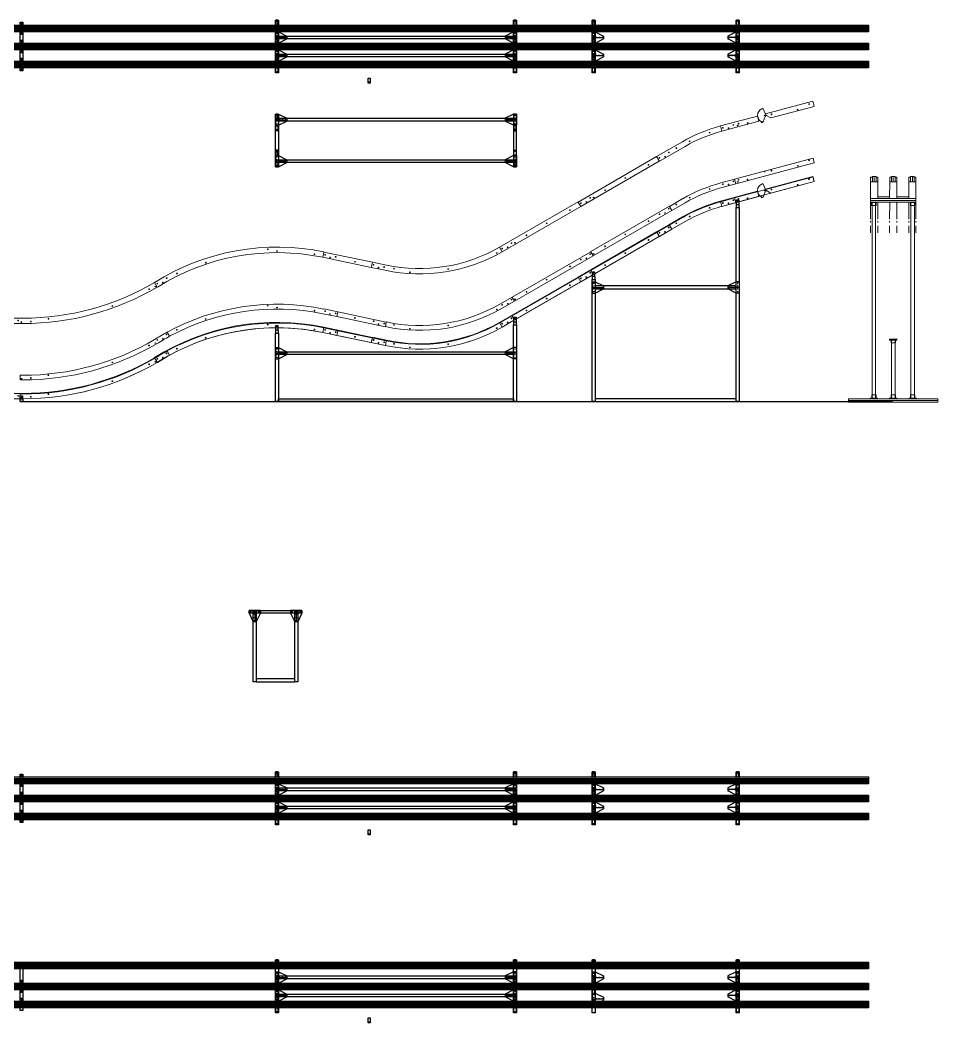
# Model space of a CAD drawing. Header units: millimetres. Extents: x -5533 to 28368, y -10878 to 14029.
# Drawn here: x 4978 to 14740, y 3359 to 14029 of the extents above; entities that cross this region are included whole.
import ezdxf

# ---------------------------------------------------------------- set-up
doc = ezdxf.new("R2010")
doc.units = ezdxf.units.MM
doc.layers.add('newTrack', color=7, linetype='Continuous', lineweight=20)
doc.layers.add('registration marking', color=7, linetype='Continuous', lineweight=20)

# ---------------------------------------------------------------- blocks, each defined once
blk = doc.blocks.new('3030直角L型直接')
blk.add_lwpolyline([(0, 30), (26, 30), (26, 0), (0, 0)], close=True)
blk.add_circle((13, 15), 3.15)
blk = doc.blocks.new('3030挤压直角件')
blk.add_lwpolyline([(0, 53), (22, 53), (22, 0), (0, 0)], close=True)
blk.add_circle((11, 42.5), 3.25)
blk = doc.blocks.new('3030固定板')
for p, q in [((-60, 30), (-15, 120)), ((-60, 30), (-15, 120)), ((-15, 120), (15, 120)), ((0, 0), (0, 120)), ((60, 30), (15, 120)), ((60, 30), (15, 120)), ((-60, 0), (-60, 30)), ((-60, 0), (-60, 30)), ((-60, 0), (60, 0)), ((60, 0), (60, 30)), ((60, 0), (60, 30))]:
    blk.add_line(p, q)
for centre in [(0, 105), (-45, 15), (-15, 15), (0, 75), (0, 45), (15, 15), (45, 15)]:
    blk.add_circle(centre, 3)
blk = doc.blocks.new('03B')
for centre in [(1591, 393), (167, 15)]:
    blk.add_circle(centre, 3)
at = {"layer": 'newTrack'}
for p, q in [((1612, 388), (1583, 437)), ((0, 57), (0, 0)), ((183, 57), (0, 57)), ((0, 0), (183, 0))]:
    blk.add_line(p, q, dxfattribs=at)
for centre in [(19, 32), (76, 13), (133, 32)]:
    blk.add_circle(centre, 4, dxfattribs=at)
for centre, radius, start, end in [((185, 2818), 2761, 269.974, 300.3636), ((2884, -1632), 2445, 122.1753, 122.2395), ((185, 2818), 2818, 269.974, 300.3828), ((2884, -1632), 2387, 122.2173, 122.2617)]:
    blk.add_arc(centre, radius, start, end, dxfattribs=at)
at = {"layer": 'registration marking', "color": 7, "transparency": 33554687}
for centre in [(1525, 366), (1134, 187), (268, 21), (454, 50)]:
    blk.add_circle(centre, 4, dxfattribs=at)
blk = doc.blocks.new('04B')
blk.add_circle((1273, 383), 3)
at = {"layer": 'newTrack'}
for p, q in [((1772, 373), (1760, 317)), ((0, 0), (-29, 49))]:
    blk.add_line(p, q, dxfattribs=at)
for centre in [(0, 37), (59, 49), (99, 95)]:
    blk.add_circle(centre, 4, dxfattribs=at)
for radius, end in [(2445, 122.1753), (2387, 122.2173)]:
    blk.add_arc((1273, -2020), radius, 78.22, end, dxfattribs=at)
at = {"layer": 'registration marking', "color": 7, "transparency": 33554687}
for centre in [(1175, 403), (1671, 349), (515, 260), (209, 145)]:
    blk.add_circle(centre, 4, dxfattribs=at)
blk = doc.blocks.new('05B')
at = {"layer": 'newTrack'}
for p, q in [((12, 56), (0, 0)), ((527, -52), (12, 56)), ((0, 0), (516, -108)), ((516, -108), (527, -52))]:
    blk.add_line(p, q, dxfattribs=at)
for centre in [(25, 27), (77, -3), (137, 4)]:
    blk.add_circle(centre, 4, dxfattribs=at)
at = {"layer": 'registration marking', "color": 7, "transparency": 33554687}
blk.add_circle((342, -47), 4, dxfattribs=at)
blk = doc.blocks.new('06B')
at = {"layer": 'newTrack'}
for p, q in [((1363, 213), (1391, 164)), ((0, 0), (12, 56)), ((149, -31), (0, 0)), ((12, 56), (161, 25))]:
    blk.add_line(p, q, dxfattribs=at)
for centre in [(25, 27), (77, -3), (137, 4)]:
    blk.add_circle(centre, 4, dxfattribs=at)
for radius, start in [(1691, 257.839), (1748, 257.8453)]:
    blk.add_arc((517, 1678), radius, start, 300, dxfattribs=at)
at = {"layer": 'registration marking', "color": 7, "transparency": 33554687}
for centre in [(1334, 152), (242, -14), (410, -53), (818, -18)]:
    blk.add_circle(centre, 4, dxfattribs=at)
blk = doc.blocks.new('02B')
blk.add_circle((1133, 415), 3)
at = {"layer": 'newTrack'}
for p, q in [((965, 457), (1930, 457)), ((965, 400), (965, 457)), ((1930, 457), (1930, 400)), ((1930, 400), (965, 400))]:
    blk.add_line(p, q, dxfattribs=at)
for centre in [(984, 432), (1099, 432), (1041, 413)]:
    blk.add_circle(centre, 4, dxfattribs=at)
at = {"layer": 'registration marking', "color": 7, "transparency": 33554687}
for centre in [(1278, 423), (1528, 427), (1812, 425)]:
    blk.add_circle(centre, 4, dxfattribs=at)
blk = doc.blocks.new('07B')
at = {"layer": 'newTrack'}
for p, q in [((651, 376), (666, 321)), ((-29, 49), (102, 125)), ((102, 125), (245, 208)), ((274, 158), (131, 76)), ((0, 0), (-29, 49)), ((131, 76), (0, 0))]:
    blk.add_line(p, q, dxfattribs=at)
for centre in [(1, 37), (60, 49), (100, 94)]:
    blk.add_circle(centre, 4, dxfattribs=at)
for radius in [1683, 1626]:
    blk.add_arc((1087, -1250), radius, 105, 120, dxfattribs=at)
at = {"layer": 'registration marking', "color": 7, "transparency": 33554687}
for centre in [(322, 212), (535, 304), (181, 140)]:
    blk.add_circle(centre, 4, dxfattribs=at)
blk = doc.blocks.new('09B')
at = {"layer": 'newTrack', "color": 7, "linetype": 'Continuous', "lineweight": 5, "transparency": 33554687}
for p, q in [((-517, -79), (-15, 55)), ((0, 0), (-460, -123)), ((-15, 55), (0, 0)), ((0, 0), (-15, 55)), ((-513, -92), (-517, -79)), ((-460, -123), (-513, -92))]:
    blk.add_line(p, q, dxfattribs=at)
at = {"layer": 'registration marking', "color": 7, "linetype": 'Continuous', "lineweight": 5, "transparency": 33554687}
for centre in [(-56, 26), (-455, -84), (-176, -34)]:
    blk.add_circle(centre, 4, dxfattribs=at)
blk = doc.blocks.new('04A')
blk.add_circle((1141, 305), 3)
at = {"layer": 'newTrack'}
for p, q in [((1629, 240), (1778, 209)), ((1788, 259), (1639, 290)), ((1778, 209), (1788, 259)), ((-26, 44), (0, 0))]:
    blk.add_line(p, q, dxfattribs=at)
for centre in [(1654, 267), (1706, 237), (1766, 244)]:
    blk.add_circle(centre, 4, dxfattribs=at)
for radius, end in [(2438, 118.5973), (2387, 118.5585)]:
    blk.add_arc((1141, -2097), radius, 78.2203, end, dxfattribs=at)
at = {"layer": 'registration marking', "color": 7, "transparency": 33554687}
for centre in [(1043, 326), (1540, 272), (383, 183), (77, 68)]:
    blk.add_circle(centre, 4, dxfattribs=at)
blk = doc.blocks.new('05A')
at = {"layer": 'newTrack'}
for p, q in [((10, 50), (0, 0)), ((526, -58), (10, 50)), ((0, 0), (516, -108)), ((516, -108), (526, -58))]:
    blk.add_line(p, q, dxfattribs=at)
for centre in [(392, -49), (444, -80), (503, -73)]:
    blk.add_circle(centre, 4, dxfattribs=at)
at = {"layer": 'registration marking', "color": 7, "transparency": 33554687}
blk.add_circle((192, -15), 4, dxfattribs=at)
blk = doc.blocks.new('06A')
at = {"layer": 'newTrack'}
for p, q in [((1217, 239), (1349, 315)), ((1374, 271), (1242, 195)), ((1349, 315), (1374, 271)), ((0, 0), (10, 50)), ((10, 50), (11, 50))]:
    blk.add_line(p, q, dxfattribs=at)
for centre in [(1243, 232), (1302, 244), (1342, 289)]:
    blk.add_circle(centre, 4, dxfattribs=at)
for radius, start in [(1697, 257.8397), (1748, 257.8453)]:
    blk.add_arc((368, 1709), radius, start, 300, dxfattribs=at)
at = {"layer": 'registration marking', "color": 7, "transparency": 33554687}
for centre in [(1185, 183), (92, 17), (669, 13), (261, -22)]:
    blk.add_circle(centre, 4, dxfattribs=at)
blk = doc.blocks.new('02A')
blk.add_circle((15, 15), 3)
at = {"layer": 'newTrack'}
for p, q in [((0, 0), (0, 51)), ((0, 51), (965, 51)), ((965, 0), (0, 0)), ((965, 51), (965, 0))]:
    blk.add_line(p, q, dxfattribs=at)
for centre in [(832, 32), (889, 13), (946, 32)]:
    blk.add_circle(centre, 4, dxfattribs=at)
at = {"layer": 'registration marking', "color": 7, "transparency": 33554687}
for centre in [(161, 23), (410, 27), (695, 25)]:
    blk.add_circle(centre, 4, dxfattribs=at)
blk = doc.blocks.new('07A')
at = {"layer": 'newTrack'}
for p, q in [((521, 293), (668, 333)), ((668, 333), (681, 284)), ((681, 284), (534, 244)), ((-25, 44), (117, 126)), ((0, 0), (-25, 44)), ((142, 82), (0, 0))]:
    blk.add_line(p, q, dxfattribs=at)
for centre in [(544, 280), (604, 276), (655, 310)]:
    blk.add_circle(centre, 4, dxfattribs=at)
for radius in [1676, 1626]:
    blk.add_arc((955, -1326), radius, 105, 120, dxfattribs=at)
at = {"layer": 'registration marking', "color": 7, "transparency": 33554687}
for centre in [(403, 228), (190, 136), (49, 64)]:
    blk.add_circle(centre, 4, dxfattribs=at)
blk = doc.blocks.new('08A')
at = {"color": 7, "linetype": 'Continuous', "lineweight": 5, "transparency": 33554687}
blk.add_circle((307, 128), 2.5, dxfattribs=at)
blk.add_circle((20, 20), 3)
at = {"layer": 'newTrack', "color": 7, "linetype": 'Continuous', "lineweight": 5, "transparency": 33554687}
for p, q in [((-13, 49), (821, 273)), ((834, 224), (0, 0)), ((821, 273), (834, 224)), ((0, 0), (-13, 49))]:
    blk.add_line(p, q, dxfattribs=at)
at = {"layer": 'registration marking', "color": 7, "linetype": 'Continuous', "lineweight": 5, "transparency": 33554687}
for centre in [(778, 249), (379, 140), (659, 190), (29, 41), (29, 41), (125, 45)]:
    blk.add_circle(centre, 4, dxfattribs=at)
blk = doc.blocks.new('bracev1')
at = {"color": 7, "linetype": 'Continuous', "lineweight": 5, "transparency": 33554687}
for p, q in [((-20, 75), (-32, 69)), ((12, 5), (-20, 75)), ((-38, -66), (-33, -78)), ((-33, -78), (-17, -70)), ((-17, -70), (5, -12))]:
    blk.add_line(p, q, dxfattribs=at)
for centre in [(0, 0), (-28, -69)]:
    blk.add_circle(centre, 2.5)
for radius, start, end in [(76.2, 114.4623, 240.1477), (12.7, 294.4623, 24.4623)]:
    blk.add_arc((0, 0), radius, start, end, dxfattribs=at)
blk = doc.blocks.new('03A')
for centre in [(1439, 393), (15, 15)]:
    blk.add_circle(centre, 3)
at = {"layer": 'newTrack'}
for p, q in [((1591, 465), (1565, 509)), ((31, 51), (0, 51)), ((0, 51), (0, 0)), ((0, 0), (31, 0))]:
    blk.add_line(p, q, dxfattribs=at)
for centre in [(1460, 425), (1519, 438), (1558, 483)]:
    blk.add_circle(centre, 4, dxfattribs=at)
for centre, radius, start, end in [((32, 2818), 2768, 269.974, 300.3657), ((2732, -1632), 2438, 118.5979, 122.242), ((2732, -1632), 2387, 118.5591, 122.2617), ((32, 2818), 2818, 269.974, 300.3828)]:
    blk.add_arc(centre, radius, start, end, dxfattribs=at)
at = {"layer": 'registration marking', "color": 7, "transparency": 33554687}
for centre in [(1372, 366), (1372, 366), (982, 187), (982, 187), (115, 21), (115, 21), (301, 50), (301, 50)]:
    blk.add_circle(centre, 4, dxfattribs=at)
blk = doc.blocks.new('08B')
blk.add_circle((167, 59), 3)
at = {"color": 7, "linetype": 'Continuous', "lineweight": 5, "transparency": 33554687}
blk.add_circle((176, 80), 4, dxfattribs=at)
at = {"layer": 'newTrack', "color": 7, "linetype": 'Continuous', "lineweight": 5, "transparency": 33554687}
for p, q in [((-15, 55), (377, 160)), ((377, 160), (392, 105)), ((0, 0), (-15, 55)), ((392, 105), (0, 0))]:
    blk.add_line(p, q, dxfattribs=at)
at = {"layer": 'newTrack'}
for centre in [(10, 36), (70, 32), (121, 65)]:
    blk.add_circle(centre, 4, dxfattribs=at)
at = {"layer": 'registration marking', "color": 7, "linetype": 'Continuous', "lineweight": 5, "transparency": 33554687}
for centre in [(176, 80), (273, 85)]:
    blk.add_circle(centre, 4, dxfattribs=at)

msp = doc.modelspace()

# ---------------------------------------------------------------- linework, layer by layer
at = {"lineweight": 20}
for p, q in [((14023, 12308), (14023, 12129)), ((14100, 12308), (14099, 12129)), ((14227, 12308), (14226, 12129)), ((14303, 12308), (14302, 12129)), ((14430, 12308), (14429, 12129)), ((14506, 12308), (14506, 12129)), ((14023, 12090), (14023, 11910)), ((14100, 12090), (14099, 11911)), ((14227, 12090), (14226, 11910)), ((14303, 12090), (14302, 11910)), ((14430, 12090), (14429, 11910)), ((14506, 12090), (14506, 11910)), ((14023, 11890), (14023, 11876)), ((14099, 11890), (14099, 11876)), ((14226, 11890), (14226, 11876)), ((14303, 11890), (14303, 11876)), ((14430, 11890), (14430, 11876)), ((14506, 11890), (14506, 11876)), ((14023, 11764), (14023, 11841)), ((14099, 11764), (14099, 11841)), ((14226, 11764), (14226, 11841)), ((14303, 11764), (14302, 11841)), ((14430, 11764), (14429, 11841)), ((14506, 11764), (14506, 11841))]:
    msp.add_line(p, q, dxfattribs=at)
at = {"linetype": 'ByBlock', "lineweight": 20}
for p, q in [((14033, 12359), (14033, 12359)), ((14053, 12366), (14053, 12366)), ((14071, 12366), (14071, 12366)), ((14093, 12359), (14093, 12359)), ((14236, 12359), (14236, 12359)), ((14256, 12366), (14256, 12366)), ((14274, 12366), (14274, 12366)), ((14296, 12359), (14296, 12359)), ((14439, 12359), (14439, 12359)), ((14459, 12366), (14459, 12366)), ((14478, 12366), (14478, 12366)), ((14499, 12359), (14499, 12359))]:
    msp.add_line(p, q, dxfattribs=at)
msp.add_line((4978, 9970), (14258, 9970))
for points in [[(4978, 14006), (5008, 14006), (5008, 13490), (4978, 13490)], [(7695, 14029), (7725, 14029), (7725, 13467), (7695, 13467)], [(10227, 14029), (10257, 14029), (10257, 13467), (10227, 13467)], [(11063, 14029), (11093, 14029), (11093, 13467), (11063, 13467)], [(12595, 14029), (12625, 14029), (12625, 13467), (12595, 13467)], [(0, 13976), (14000, 13976), (14000, 13958), (0, 13958)], [(0, 13958), (14000, 13958), (14000, 13940), (0, 13940)], [(0, 13940), (14000, 13940), (14000, 13922), (0, 13922)], [(0, 13922), (14000, 13922), (14000, 13904), (0, 13904)], [(0, 13784), (14000, 13784), (14000, 13766), (0, 13766)], [(0, 13766), (14000, 13766), (14000, 13748), (0, 13748)], [(7725, 13859), (10227, 13859), (10227, 13829), (7725, 13829)], [(0, 13748), (14000, 13748), (14000, 13730), (0, 13730)], [(0, 13748), (14000, 13748), (14000, 13730), (0, 13730)], [(0, 13730), (14000, 13730), (14000, 13712), (0, 13712)], [(0, 13730), (14000, 13730), (14000, 13712), (0, 13712)], [(7725, 13667), (10227, 13667), (10227, 13637), (7725, 13637)], [(0, 13592), (14000, 13592), (14000, 13574), (0, 13574)], [(0, 13574), (14000, 13574), (14000, 13556), (0, 13556)], [(0, 13556), (14000, 13556), (14000, 13538), (0, 13538)], [(0, 13538), (14000, 13538), (14000, 13520), (0, 13520)], [(7695, 13029), (7725, 13029), (7725, 12467), (7695, 12467)], [(10257, 13029), (10227, 13029), (10227, 12467), (10257, 12467)], [(7725, 12984), (10227, 12984), (10227, 12954), (7725, 12954)], [(7725, 12542), (10227, 12542), (10227, 12512), (7725, 12512)], [(12595, 12034), (12625, 12034), (12625, 12064), (12595, 12064)], [(12595, 12034), (12625, 12034), (12625, 9970), (12595, 9970)], [(11063, 11269), (11093, 11269), (11093, 11299), (11063, 11299)], [(11063, 11269), (11093, 11269), (11093, 9970), (11063, 9970)], [(11093, 11170), (12595, 11170), (12595, 11200), (11093, 11200)], [(10227, 10786), (10257, 10786), (10257, 10816), (10227, 10816)], [(10227, 10786), (10257, 10786), (10257, 9970), (10227, 9970)], [(7695, 10698), (7725, 10698), (7725, 10728), (7695, 10728)], [(7695, 10698), (7725, 10698), (7725, 9970), (7695, 9970)], [(7725, 10500), (10227, 10500), (10227, 10470), (7725, 10470)], [(4978, 10000), (5008, 10000), (5008, 9970), (4978, 9970)], [(7725, 10000), (10227, 10000), (10227, 9970), (7725, 9970)], [(11093, 9970), (12595, 9970), (12595, 10000), (11093, 10000)], [(7976, 7748), (7976, 7718), (7414, 7718), (7414, 7748)], [(7459, 7718), (7489, 7718), (7489, 6990), (7459, 6990)], [(7901, 7718), (7931, 7718), (7931, 6990), (7901, 6990)], [(7489, 6990), (7901, 6990), (7901, 7020), (7489, 7020)], [(0, 5976), (14000, 5976), (14000, 5958), (0, 5958)], [(4978, 6006), (5008, 6006), (5008, 5490), (4978, 5490)], [(7695, 6029), (7725, 6029), (7725, 5467), (7695, 5467)], [(10227, 6029), (10257, 6029), (10257, 5467), (10227, 5467)], [(11063, 6029), (11093, 6029), (11093, 5467), (11063, 5467)], [(12595, 6029), (12625, 6029), (12625, 5467), (12595, 5467)], [(0, 5958), (14000, 5958), (14000, 5940), (0, 5940)], [(0, 5940), (14000, 5940), (14000, 5922), (0, 5922)], [(0, 5922), (14000, 5922), (14000, 5904), (0, 5904)], [(0, 5784), (14000, 5784), (14000, 5766), (0, 5766)], [(0, 5766), (14000, 5766), (14000, 5748), (0, 5748)], [(7725, 5859), (10227, 5859), (10227, 5829), (7725, 5829)], [(0, 5748), (14000, 5748), (14000, 5730), (0, 5730)], [(0, 5748), (14000, 5748), (14000, 5730), (0, 5730)], [(0, 5730), (14000, 5730), (14000, 5712), (0, 5712)], [(0, 5730), (14000, 5730), (14000, 5712), (0, 5712)], [(7725, 5667), (10227, 5667), (10227, 5637), (7725, 5637)], [(0, 5592), (14000, 5592), (14000, 5574), (0, 5574)], [(0, 5574), (14000, 5574), (14000, 5556), (0, 5556)], [(0, 5556), (14000, 5556), (14000, 5538), (0, 5538)], [(0, 5538), (14000, 5538), (14000, 5520), (0, 5520)], [(0, 4006), (14000, 4006), (14000, 3988), (0, 3988)], [(0, 3988), (14000, 3988), (14000, 3970), (0, 3970)], [(0, 3970), (14000, 3970), (14000, 3952), (0, 3952)], [(0, 3952), (14000, 3952), (14000, 3934), (0, 3934)], [(4978, 4006), (5008, 4006), (5008, 3490), (4978, 3490)], [(7695, 4029), (7725, 4029), (7725, 3467), (7695, 3467)], [(10227, 4029), (10257, 4029), (10257, 3467), (10227, 3467)], [(11063, 4029), (11093, 4029), (11093, 3467), (11063, 3467)], [(12595, 4029), (12625, 4029), (12625, 3467), (12595, 3467)], [(7725, 3859), (10227, 3859), (10227, 3829), (7725, 3829)], [(0, 3784), (14000, 3784), (14000, 3766), (0, 3766)], [(0, 3766), (14000, 3766), (14000, 3748), (0, 3748)], [(0, 3748), (14000, 3748), (14000, 3730), (0, 3730)], [(0, 3748), (14000, 3748), (14000, 3730), (0, 3730)], [(0, 3730), (14000, 3730), (14000, 3712), (0, 3712)], [(0, 3730), (14000, 3730), (14000, 3712), (0, 3712)], [(7725, 3667), (10227, 3667), (10227, 3637), (7725, 3637)], [(0, 3592), (14000, 3592), (14000, 3574), (0, 3574)], [(0, 3574), (14000, 3574), (14000, 3556), (0, 3556)], [(0, 3556), (14000, 3556), (14000, 3538), (0, 3538)], [(0, 3538), (14000, 3538), (14000, 3520), (0, 3520)], [(11063, 3557), (11093, 3557), (11093, 3467), (11063, 3467)]]:
    msp.add_lwpolyline(points, close=True)
at = {"lineweight": 20}
for points in [[(14024, 12359), (14043, 12359), (14043, 12308), (14024, 12308)], [(14043, 12366), (14062, 12366), (14062, 12308), (14043, 12308)], [(14062, 12366), (14081, 12366), (14081, 12308), (14062, 12308)], [(14081, 12359), (14100, 12359), (14100, 12308), (14081, 12308)], [(14227, 12359), (14246, 12359), (14246, 12308), (14227, 12308)], [(14246, 12366), (14265, 12366), (14265, 12308), (14246, 12308)], [(14265, 12366), (14284, 12366), (14284, 12308), (14265, 12308)], [(14284, 12359), (14303, 12359), (14303, 12308), (14284, 12308)], [(14430, 12359), (14449, 12359), (14449, 12308), (14430, 12308)], [(14449, 12366), (14468, 12366), (14468, 12308), (14449, 12308)], [(14468, 12366), (14487, 12366), (14487, 12308), (14468, 12308)], [(14487, 12359), (14506, 12359), (14506, 12308), (14487, 12308)], [(14506, 12129), (14506, 12109), (14023, 12109), (14023, 12129)], [(14506, 12109), (14506, 12090), (14023, 12090), (14023, 12109)], [(14034, 12090), (14034, 12056), (14081, 12056), (14081, 12090)], [(14077, 12088), (14077, 10007), (14039, 10007), (14039, 12088)], [(14226, 12148), (14226, 12129), (14099, 12129), (14099, 12148)], [(14429, 12148), (14429, 12129), (14302, 12129), (14302, 12148)], [(14495, 12090), (14495, 12056), (14449, 12056), (14449, 12090)], [(14452, 12088), (14453, 10007), (14491, 10007), (14491, 12088)], [(14081, 10007), (14081, 10042), (14035, 10042), (14035, 10007)], [(14449, 10007), (14449, 10042), (14495, 10042), (14495, 10007)], [(14097, 10000), (14097, 10007), (14019, 10007), (14019, 10000)], [(14433, 10000), (14433, 10007), (14511, 10007), (14511, 10000)]]:
    msp.add_lwpolyline(points, close=True, dxfattribs=at)
at = {"color": 252, "lineweight": 20, "true_color": 0x939598}
for points in [[(14224, 10635), (14224, 10629), (14302, 10629), (14302, 10636)], [(14224, 10629), (14224, 10622), (14302, 10622), (14302, 10629)], [(14241, 10629), (14241, 10594), (14288, 10594), (14288, 10629)], [(14284, 10626), (14284, 10007), (14246, 10007), (14246, 10626)], [(14288, 10007), (14288, 10042), (14242, 10042), (14242, 10007)], [(14304, 10000), (14304, 10007), (14226, 10007), (14226, 10000)]]:
    msp.add_lwpolyline(points, close=True, dxfattribs=at)
at = {"layer": 'newTrack', "lineweight": 20}
for points in [[(13790, 9981), (14740, 9981), (14740, 10000), (13790, 10000)], [(13790, 9962), (14740, 9962), (14740, 9981), (13790, 9981)]]:
    msp.add_lwpolyline(points, close=True, dxfattribs=at)

# ---------------------------------------------------------------- block references
for name, p in [('3030直角L型直接', (4980, 13976)), ('3030直角L型直接', (4980, 13874)), ('3030直角L型直接', (4980, 13784)), ('3030直角L型直接', (4980, 13682)), ('3030直角L型直接', (4980, 13592)), ('3030直角L型直接', (4980, 13490)), ('09B', (13424, 13110)), ('3030挤压直角件', (10231, 12976)), ('bracev1', (12897, 13015)), ('08B', (12443, 12847)), ('07B', (11777, 12527)), ('3030挤压直角件', (10231, 12592)), ('08A', (12590, 12287)), ('07A', (11909, 12003)), ('08A', (12590, 12087)), ('bracev1', (12897, 12215)), ('09B', (13424, 12310)), ('08B', (12443, 12047)), ('07B', (11777, 11727)), ('07A', (11909, 11803)), ('3030挤压直角件', (12599, 12064)), ('04B', (6438, 11188)), ('05B', (8198, 11505)), ('06B', (8713, 11398)), ('3030挤压直角件', (11067, 11299)), ('03B', (4826, 10800)), ('04A', (6569, 10665)), ('06A', (8863, 10767)), ('04B', (6438, 10388)), ('05A', (8347, 10874)), ('04A', (6569, 10465)), ('3030挤压直角件', (7699, 10728)), ('06B', (8713, 10598)), ('06A', (8863, 10567)), ('3030挤压直角件', (10231, 10816)), ('03A', (4978, 10200)), ('05B', (8198, 10705)), ('05A', (8347, 10674)), ('03A', (4978, 10000)), ('03B', (4826, 10000)), ('3030直角L型直接', (4980, 10000)), ('3030直角L型直接', (4980, 5976)), ('3030直角L型直接', (4980, 5874)), ('3030直角L型直接', (4980, 5784)), ('3030直角L型直接', (4980, 5682)), ('3030直角L型直接', (4980, 5592)), ('3030直角L型直接', (4980, 5490)), ('3030直角L型直接', (4980, 3784)), ('3030直角L型直接', (4980, 3682)), ('3030直角L型直接', (4980, 3592))]:
    msp.add_blockref(name, p)
at = {"xscale": -1}
for p in [(7721, 13976), (10253, 13976), (11089, 13976), (12621, 13976), (7721, 13784), (10253, 13784), (11089, 13784), (12621, 13784), (7721, 13592), (10253, 13592), (11089, 13592), (12621, 13592), (7721, 12976), (7721, 12592), (7721, 5976), (10253, 5976), (11089, 5976), (12621, 5976), (7721, 5784), (10253, 5784), (11089, 5784), (12621, 5784), (7721, 5592), (10253, 5592), (11089, 5592), (12621, 5592), (7721, 3976), (10253, 3976), (11089, 3976), (12621, 3976), (7721, 3784), (10253, 3784), (11089, 3784), (12621, 3784), (7721, 3592), (10253, 3592), (12621, 3592)]:
    msp.add_blockref('3030挤压直角件', p, dxfattribs=at)
for name, p, rotation in [('3030固定板', (7695, 13844), 270), ('3030挤压直角件', (7721, 13904), 180), ('3030挤压直角件', (10253, 13904), 180), ('3030固定板', (11063, 13844), 270), ('3030挤压直角件', (11089, 13904), 180), ('3030挤压直角件', (12621, 13904), 180), ('3030固定板', (7695, 13652), 270), ('3030挤压直角件', (7721, 13712), 180), ('3030挤压直角件', (10253, 13712), 180), ('3030固定板', (11063, 13652), 270), ('3030挤压直角件', (11089, 13712), 180), ('3030挤压直角件', (12621, 13712), 180), ('3030挤压直角件', (7721, 13520), 180), ('3030挤压直角件', (10253, 13520), 180), ('3030挤压直角件', (11089, 13520), 180), ('3030挤压直角件', (12621, 13520), 180), ('3030挤压直角件', (8703, 13412), 180), ('3030固定板', (7695, 12969), 270), ('3030挤压直角件', (7721, 12904), 180), ('3030固定板', (7695, 12527), 270), ('3030挤压直角件', (7721, 12520), 180), ('02B', (10305, 11215), 30), ('02B', (9469, 10733), 30), ('02A', (11073, 11521), 30), ('02A', (11073, 11321), 30), ('02B', (10305, 10415), 30), ('02A', (10237, 11038), 30), ('02A', (10237, 10838), 30), ('02B', (9469, 9933), 30), ('3030固定板', (11063, 11185), 270), ('3030固定板', (7695, 10485), 270), ('3030固定板', (7474, 7748), 180), ('3030固定板', (7916, 7748), 180), ('3030固定板', (7695, 5844), 270), ('3030挤压直角件', (7721, 5904), 180), ('3030挤压直角件', (10253, 5904), 180), ('3030固定板', (11063, 5844), 270), ('3030挤压直角件', (11089, 5904), 180), ('3030挤压直角件', (12621, 5904), 180), ('3030固定板', (7695, 5652), 270), ('3030挤压直角件', (7721, 5712), 180), ('3030挤压直角件', (10253, 5712), 180), ('3030固定板', (11063, 5652), 270), ('3030挤压直角件', (11089, 5712), 180), ('3030挤压直角件', (12621, 5712), 180), ('3030挤压直角件', (7721, 5520), 180), ('3030挤压直角件', (10253, 5520), 180), ('3030挤压直角件', (11089, 5520), 180), ('3030挤压直角件', (12621, 5520), 180), ('3030挤压直角件', (8703, 5412), 180), ('3030固定板', (7695, 3844), 270), ('3030挤压直角件', (7721, 3904), 180), ('3030挤压直角件', (10253, 3904), 180), ('3030固定板', (11063, 3844), 270), ('3030挤压直角件', (11089, 3904), 180), ('3030挤压直角件', (12621, 3904), 180), ('3030固定板', (7695, 3652), 270), ('3030挤压直角件', (7721, 3712), 180), ('3030挤压直角件', (10253, 3712), 180), ('3030固定板', (11063, 3617), 270), ('3030挤压直角件', (11089, 3712), 180), ('3030挤压直角件', (12621, 3712), 180), ('3030挤压直角件', (7721, 3520), 180), ('3030挤压直角件', (10253, 3520), 180), ('3030挤压直角件', (12621, 3520), 180), ('3030挤压直角件', (8703, 3412), 180)]:
    msp.add_blockref(name, p, dxfattribs=dict(rotation=rotation))
for name, p, rotation in [('3030固定板', (10257, 13844), 90), ('3030固定板', (12625, 13844), 90), ('3030固定板', (10257, 13652), 90), ('3030固定板', (12625, 13652), 90), ('3030固定板', (10257, 12969), 90), ('3030挤压直角件', (10231, 12904), 180), ('3030固定板', (10257, 12527), 90), ('3030挤压直角件', (10231, 12520), 180), ('3030固定板', (12625, 11185), 90), ('3030固定板', (10257, 10485), 90), ('3030固定板', (10257, 5844), 90), ('3030固定板', (12625, 5844), 90), ('3030固定板', (10257, 5652), 90), ('3030固定板', (12625, 5652), 90), ('3030固定板', (10257, 3844), 90), ('3030固定板', (12625, 3844), 90), ('3030固定板', (10257, 3652), 90), ('3030固定板', (12625, 3652), 90)]:
    msp.add_blockref(name, p, dxfattribs=dict(at, rotation=rotation))

doc.saveas('drawing.dxf')
